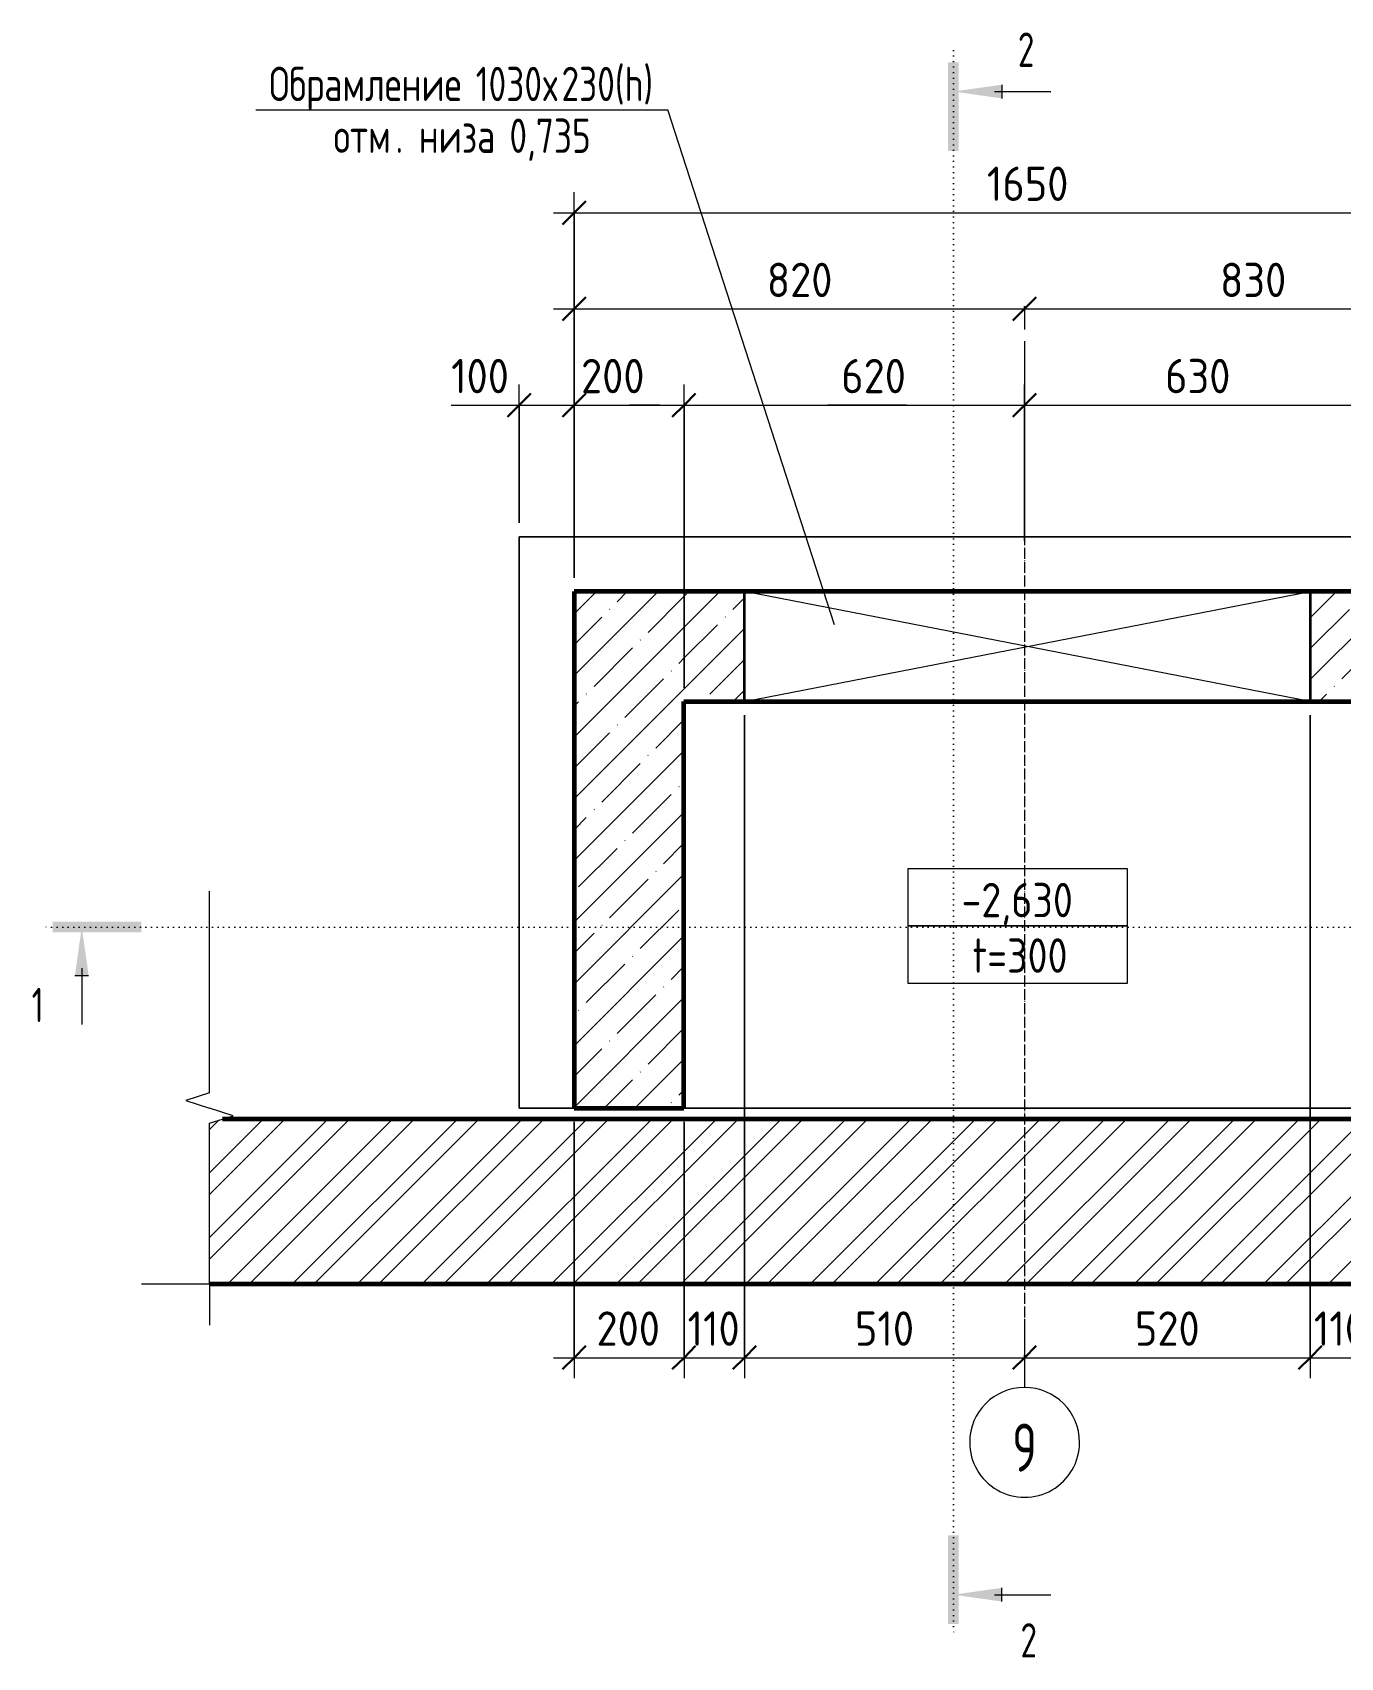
# Model space of a CAD drawing. Header units: millimetres. Extents: x 30199 to 69236, y -5153 to 33423.
# Drawn here: x 30199 to 32580, y 30465 to 33423 of the extents above; entities that cross this region are included whole.
import ezdxf

# ---------------------------------------------------------------- set-up
doc = ezdxf.new("R2010")
doc.units = ezdxf.units.MM
doc.linetypes.add('02 Штрихпунктирная _20 мм_', pattern=[25, 20, -2.5, 0, -2.5])
doc.linetypes.add('04 Пунктир 10мм', pattern=[10, 0, -10])
for name, color, linetype, lineweight in [('AA_Dim', 7, 'Continuous', 9), ('AA_Dim-25', 7, 'Continuous', 9), ('AA_Oformlenie', 7, 'Continuous', 9), ('AA_Razrez', 7, 'Continuous', 9), ('AA_Vinoska', 7, 'Continuous', 9), ('AF_Okno', 7, 'Continuous', 20), ('AF_Pokritie', 7, 'Continuous', 9), ('AF_Stena', 7, 'Continuous', 60), ('AF_Stena_Опалубка', 253, 'Continuous', 20), ('KR_Fundament', 7, 'Continuous', 20), ('Оси', 7, 'Continuous', 9)]:
    doc.layers.add(name, color=color, linetype=linetype, lineweight=lineweight)
doc.styles.add('ISOCPEUR', font='isocpeur.ttf', dxfattribs={"width": 0.7, "height": 87.5})
doc.styles.add('ISOCPEUR_1', font='isocpeur.ttf', dxfattribs={"width": 0.9, "height": 62.5})
doc.styles.add('ISOCPEUR_2', font='isocpeur.ttf', dxfattribs={"width": 0.7, "height": 62.5})
doc.styles.add('ISOCPEUR_3', font='isocpeur.ttf', dxfattribs={"width": 0.85, "height": 62.5})
doc.styles.add('ISOCPEUR_4', font='isocpeur.ttf', dxfattribs={"width": 0.75, "height": 62.5})
doc.dimstyles.new('00_Точн_3_знака__прозр_', dxfattribs={"dimscale": 304.8, "dimtxt": 62.248823, "dimasz": 0.139436, "dimexe": 0.123031, "dimexo": 0.082021, "dimgap": 0.008202, "dimtad": 1, "dimdec": 3, "dimrnd": 0.001, "dimdsep": 46, "dimtxsty": 'ISOCPEUR_1', "dimblk1": 'OBLIQUE', "dimblk2": 'OBLIQUE', "dimsah": 1, "dimcen": 0.09, "dimdle": 0.123031, "dimazin": 0, "dimtfac": 1, "dimtdec": 4, "dimtix": 1, "dimtmove": 1, "dimatfit": 3, "dimfxl": 1, "dimtvp": 1, "dimtolj": 1, "dimtzin": 0, "dimlwd": 18, "dimlwe": 18, "dimarcsym": 2})
doc.dimstyles.new('00_Точн_3_знака__прозр__1', dxfattribs={"dimscale": 304.8, "dimtxt": 62.248823, "dimasz": 0.139436, "dimexe": 0.123031, "dimexo": 0.082021, "dimgap": 0.008202, "dimtad": 1, "dimdec": 3, "dimrnd": 0.001, "dimdsep": 46, "dimtxsty": 'ISOCPEUR_1', "dimblk1": 'OBLIQUE', "dimblk2": 'OBLIQUE', "dimsah": 1, "dimcen": 0.09, "dimdle": 0.123031, "dimazin": 0, "dimtfac": 1, "dimtdec": 4, "dimtix": 1, "dimtmove": 0, "dimatfit": 3, "dimfxl": 1, "dimtvp": 1, "dimtolj": 1, "dimtzin": 0, "dimlwd": 18, "dimlwe": 18, "dimarcsym": 2})
doc.dimstyles.new('01_Точн_3_знака__непрозр_', dxfattribs={"dimscale": 304.8, "dimtxt": 62.248823, "dimasz": 0.139436, "dimexe": 0.123031, "dimexo": 0.082021, "dimgap": 0.020505, "dimtad": 1, "dimdec": 3, "dimrnd": 0.001, "dimdsep": 46, "dimtxsty": 'ISOCPEUR_1', "dimblk1": 'OBLIQUE', "dimblk2": 'OBLIQUE', "dimsah": 1, "dimcen": 0.09, "dimdle": 0.123031, "dimazin": 0, "dimtfac": 1, "dimtdec": 4, "dimtix": 1, "dimtmove": 0, "dimatfit": 3, "dimfxl": 1, "dimtvp": 1, "dimtfill": 1, "dimtolj": 1, "dimtzin": 0, "dimlwd": 18, "dimlwe": 18, "dimarcsym": 2})
doc.dimstyles.new('01_Точн_3_знака__непрозр__1', dxfattribs={"dimscale": 304.8, "dimtxt": 62.248823, "dimasz": 0.139436, "dimexe": 0.123031, "dimexo": 0.082021, "dimgap": 0.020505, "dimtad": 1, "dimdec": 3, "dimrnd": 0.001, "dimdsep": 46, "dimtxsty": 'ISOCPEUR_1', "dimblk1": 'OBLIQUE', "dimblk2": 'OBLIQUE', "dimsah": 1, "dimcen": 0.09, "dimdle": 0.123031, "dimazin": 0, "dimtfac": 1, "dimtdec": 4, "dimtix": 1, "dimtmove": 1, "dimatfit": 3, "dimfxl": 1, "dimtvp": 1, "dimtfill": 1, "dimtolj": 1, "dimtzin": 0, "dimlwd": 18, "dimlwe": 18, "dimarcsym": 2})
doc.dimstyles.new('05_Округл_1мм__прозр_', dxfattribs={"dimscale": 304.8, "dimtxt": 62.248823, "dimasz": 0.139436, "dimexe": 0.123031, "dimexo": 0.082021, "dimgap": 0.008202, "dimtad": 1, "dimdec": 0, "dimdsep": 46, "dimtxsty": 'ISOCPEUR_1', "dimblk1": 'OBLIQUE', "dimblk2": 'OBLIQUE', "dimsah": 1, "dimcen": 0.09, "dimdle": 0.123031, "dimazin": 0, "dimtfac": 1, "dimtdec": 4, "dimtix": 1, "dimtmove": 0, "dimatfit": 3, "dimfxl": 1, "dimtvp": 1, "dimtolj": 1, "dimtzin": 0, "dimlwd": 18, "dimlwe": 18, "dimarcsym": 2})
pattern_1 = [(45, (36609.31, -9357.62), (-56.1266, 56.1266), []), (45, (36665.44, -9357.62), (-56.1266, 56.1266), [99.219, -19.844, 0.8382, -19.006])]

# ---------------------------------------------------------------- blocks, each defined once
blk = doc.blocks.new('231_Отверстие прямоугольное в стене _Окно_Стена_ - Отверстие прямоугольное с обрамлением-4175905-Схема расположения форшахты в_о 9-А1')
at = {"layer": 'AA_Oformlenie', "lineweight": 35}
for p, q in [((-390, -100), (-390, 100)), ((-390, 100), (640, 100)), ((640, 100), (640, -100)), ((640, -100), (-390, -100))]:
    blk.add_line(p, q, dxfattribs=at)
at = {"layer": 'AA_Oformlenie'}
for p, q in [((-390, 100), (-390, -100)), ((640, 100), (-390, 100)), ((640, 100), (-390, -100)), ((-390, 100), (640, -100)), ((640, 100), (640, -100)), ((-390, -100), (640, -100))]:
    blk.add_line(p, q, dxfattribs=at)
at = {"layer": 'AF_Okno', "lineweight": 9}
for p, q in [((594, 100), (-390, 100)), ((640, 100), (594, 100)), ((-390, -100), (-344, -100)), ((-344, -100), (640, -100))]:
    blk.add_line(p, q, dxfattribs=at)
blk = doc.blocks.new('011_ЛинияОбрыва _ЭлУзла_Линия_ - Тип 1-4091835-Схема расположения форшахты в_о 9-А1')
at = {"layer": 'AA_Oformlenie'}
for p, q in [((0, 0), (292.5, 0)), ((348.2, 0), (640, 0))]:
    blk.add_line(p, q, dxfattribs=at)
blk = doc.blocks.new('Ось сетки - d_4мм-2765513-Схема расположения форшахты в_о 9-А1')
at = {"layer": 'Оси'}
for start, end in [(360, 180), (360, 180), (180, 360), (180, 360)]:
    blk.add_arc((0, 0), 4, start, end, dxfattribs=at)
blk = doc.blocks.new('DIMBLOCK2-Схема расположения форшахты в_о 9-А1')
at = {"layer": 'AA_Dim-25', "lineweight": 18}
for p, q in [((33221.7, 31752.7), (33221.7, 31525.3)), ((33221.7, 31525.3), (33057.5, 31455)), ((31410.1, 31465), (33095, 31465)), ((33057.5, 31465), (31410.1, 31465)), ((33052.5, 31445), (33095, 31445)), ((33057.5, 31445), (33052.5, 31445)), ((33057.5, 31445), (33057.5, 31465))]:
    blk.add_line(p, q, dxfattribs=at)
at = {"layer": 'AA_Dim-25', "lineweight": 30}
for p, q in [((33057.5, 31465), (33036.3, 31486.2)), ((33057.5, 31445), (33036.3, 31466.2)), ((33057.5, 31465), (33078.8, 31443.7)), ((33057.5, 31445), (33078.8, 31423.7))]:
    blk.add_line(p, q, dxfattribs=at)
at = {"layer": 'AA_Dim-25', "color": 0, "lineweight": 18, "insert": (33133.8, 31550.3), "char_height": 62.5, "width": 242.77, "attachment_point": 1, "rotation": 90, "line_spacing_factor": 1.149209, "style": 'ISOCPEUR_1', "bg_fill": 3, "box_fill_scale": 1.25, "bg_fill_color": 256, "bg_fill_true_color": 13158600, "bg_fill_transparency": 0}
blk.add_mtext('д.ш.20', dxfattribs=at)
blk = doc.blocks.new('_Oblique')
at = {"color": 0, "linetype": 'ByBlock', "lineweight": -2}
blk.add_line((-0.5, -0.5), (0.5, 0.5), dxfattribs=at)
blk = doc.blocks.new('DIMBLOCK3-Схема расположения форшахты в_о 9-А1')
at = {"layer": 'AA_Dim-25', "lineweight": 30}
for p, q in [((33057.5, 32205), (33036.3, 32226.2)), ((33057.5, 32205), (33078.8, 32183.7)), ((33057.5, 31465), (33036.3, 31486.2)), ((33057.5, 31465), (33078.8, 31443.7))]:
    blk.add_line(p, q, dxfattribs=at)
at = {"layer": 'AA_Dim-25', "lineweight": 18}
for p, q in [((32660.1, 32205), (33095, 32205)), ((33057.5, 32205), (32660.1, 32205)), ((33057.5, 31465), (33057.5, 32205)), ((31410.1, 31465), (33095, 31465)), ((33057.5, 31465), (31410.1, 31465))]:
    blk.add_line(p, q, dxfattribs=at)
at = {"layer": 'AA_Dim-25', "color": 0, "lineweight": 18, "insert": (32969.6, 31772.8), "char_height": 62.5, "width": 149.397, "attachment_point": 1, "rotation": 90, "line_spacing_factor": 1.149209, "style": 'ISOCPEUR_1', "bg_fill": 3, "box_fill_scale": 1.25, "bg_fill_color": 256, "bg_fill_true_color": 13158600, "bg_fill_transparency": 0}
blk.add_mtext('740', dxfattribs=at)
blk = doc.blocks.new('Разрез - Номер узла_ спереди-394134-Схема расположения форшахты в_о 9-А1')
at = {"layer": 'AA_Razrez'}
for points in [[(7.33, 0.4), (7.33, -0.39), (0.87, -0.39), (0.87, 0.4)], [(3.5, -3.53), (2.5, -3.53), (3, 0)]]:
    blk.add_hatch(color=256, dxfattribs=at).paths.add_polyline_path(points)
for p, q in [((2.5, -3.53), (3.5, -3.53)), ((3, -3), (3, -7.1))]:
    blk.add_line(p, q, dxfattribs=at)
blk = doc.blocks.new('Разрез - Номер узла_ сзади-394133-Схема расположения форшахты в_о 9-А1')
at = {"layer": 'AA_Razrez'}
for points in [[(7.33, 0.4), (7.33, -0.39), (0.87, -0.39), (0.87, 0.4)], [(3.5, -3.53), (2.5, -3.53), (3, 0)]]:
    blk.add_hatch(color=256, dxfattribs=at).paths.add_polyline_path(points)
for p, q in [((2.5, -3.53), (3.5, -3.53)), ((3, -3), (3, -7.1))]:
    blk.add_line(p, q, dxfattribs=at)
blk = doc.blocks.new('DIMBLOCK6-Схема расположения форшахты в_о 9-А1')
at = {"layer": 'AA_Dim-25', "lineweight": 18}
for p, q in [((31085.1, 32530), (31085.1, 32782)), ((31185.1, 32430), (31185.1, 32782)), ((30961.2, 32744.5), (31094, 32744.5)), ((31047.6, 32744.5), (31185.1, 32744.5)), ((31085.1, 32744.5), (31085.1, 32530)), ((31094, 32744.5), (31135.1, 32744.5)), ((31185.1, 32744.5), (31185.1, 32430))]:
    blk.add_line(p, q, dxfattribs=at)
at = {"layer": 'AA_Dim-25', "lineweight": 30}
for p, q in [((31085.1, 32744.5), (31063.8, 32723.2)), ((31085.1, 32744.5), (31106.3, 32765.7)), ((31185.1, 32744.5), (31163.8, 32723.2)), ((31185.1, 32744.5), (31206.3, 32765.7))]:
    blk.add_line(p, q, dxfattribs=at)
at = {"layer": 'AA_Dim-25', "color": 0, "lineweight": 18, "insert": (30961.2, 32828.6), "char_height": 62.5, "width": 129.286, "attachment_point": 1, "line_spacing_factor": 1.149209, "style": 'ISOCPEUR_1'}
blk.add_mtext('100', dxfattribs=at)
blk = doc.blocks.new('DIMBLOCK7-Схема расположения форшахты в_о 9-А1')
at = {"layer": 'AA_Dim-25', "lineweight": 18}
for p, q in [((31185.1, 32430), (31185.1, 32782)), ((31385.1, 32230), (31385.1, 32782)), ((31185.1, 32744.5), (31385.1, 32744.5)), ((31185.1, 32744.5), (31185.1, 32430)), ((31197.7, 32744.5), (31341.2, 32744.5)), ((31341.2, 32744.5), (31285.1, 32744.5)), ((31385.1, 32744.5), (31385.1, 32230))]:
    blk.add_line(p, q, dxfattribs=at)
at = {"layer": 'AA_Dim-25', "lineweight": 30}
for p, q in [((31185.1, 32744.5), (31163.8, 32723.2)), ((31185.1, 32744.5), (31206.3, 32765.7)), ((31385.1, 32744.5), (31363.8, 32723.2)), ((31385.1, 32744.5), (31406.3, 32765.7))]:
    blk.add_line(p, q, dxfattribs=at)
at = {"layer": 'AA_Dim-25', "color": 0, "lineweight": 18, "insert": (31197.7, 32828.6), "char_height": 62.5, "width": 142.215, "attachment_point": 1, "line_spacing_factor": 1.149209, "style": 'ISOCPEUR_1'}
blk.add_mtext('200', dxfattribs=at)
blk = doc.blocks.new('DIMBLOCK8-Схема расположения форшахты в_о 9-А1')
at = {"layer": 'AA_Dim-25', "lineweight": 18}
for p, q in [((31385.1, 32230), (31385.1, 32782)), ((32005.1, 32497.3), (32005.1, 32782)), ((31385.1, 32744.5), (32005.1, 32744.5)), ((31385.1, 32744.5), (31385.1, 32230)), ((31646.3, 32744.5), (31695.1, 32744.5)), ((31789.8, 32744.5), (31646.3, 32744.5)), ((32005.1, 32744.5), (32005.1, 32497.3))]:
    blk.add_line(p, q, dxfattribs=at)
at = {"layer": 'AA_Dim-25', "lineweight": 30}
for p, q in [((31385.1, 32744.5), (31363.8, 32723.2)), ((31385.1, 32744.5), (31406.3, 32765.7)), ((32005.1, 32744.5), (31983.8, 32723.2)), ((32005.1, 32744.5), (32026.3, 32765.7))]:
    blk.add_line(p, q, dxfattribs=at)
at = {"layer": 'AA_Dim-25', "color": 0, "lineweight": 18, "insert": (31671.3, 32828.6), "char_height": 62.5, "width": 142.215, "attachment_point": 1, "line_spacing_factor": 1.149209, "style": 'ISOCPEUR_1'}
blk.add_mtext('620', dxfattribs=at)
blk = doc.blocks.new('DIMBLOCK9-Схема расположения форшахты в_о 9-А1')
at = {"layer": 'AA_Dim-25', "lineweight": 18}
for p, q in [((32005.1, 32497.3), (32005.1, 32782)), ((32635.1, 32230), (32635.1, 32782)), ((32005.1, 32744.5), (32635.1, 32744.5)), ((32005.1, 32744.5), (32005.1, 32497.3)), ((32635.1, 32744.5), (32635.1, 32230))]:
    blk.add_line(p, q, dxfattribs=at)
at = {"layer": 'AA_Dim-25', "lineweight": 30}
for p, q in [((32005.1, 32744.5), (31983.8, 32723.2)), ((32005.1, 32744.5), (32026.3, 32765.7)), ((32635.1, 32744.5), (32613.8, 32723.2)), ((32635.1, 32744.5), (32656.3, 32765.7))]:
    blk.add_line(p, q, dxfattribs=at)
at = {"layer": 'AA_Dim-25', "color": 0, "lineweight": 18, "insert": (32260.8, 32828.6), "char_height": 62.5, "width": 142.215, "attachment_point": 1, "line_spacing_factor": 1.149209, "style": 'ISOCPEUR_1'}
blk.add_mtext('630', dxfattribs=at)
blk = doc.blocks.new('DIMBLOCK12-Схема расположения форшахты в_о 9-А1')
at = {"layer": 'AA_Dim-25', "lineweight": 18}
for p, q in [((32525.1, 32180), (32525.1, 30973.4)), ((32525.1, 31010.9), (32525.1, 32180)), ((31967.6, 31010.9), (32525.1, 31010.9)), ((32005.1, 31016), (32005.1, 30973.4)), ((32005.1, 31010.9), (32005.1, 31016))]:
    blk.add_line(p, q, dxfattribs=at)
at = {"layer": 'AA_Dim-25', "lineweight": 30}
for p, q in [((32005.1, 31010.9), (32026.3, 31032.2)), ((32525.1, 31010.9), (32546.3, 31032.2)), ((32005.1, 31010.9), (31983.8, 30989.7)), ((32525.1, 31010.9), (32503.8, 30989.7))]:
    blk.add_line(p, q, dxfattribs=at)
at = {"layer": 'AA_Dim-25', "color": 0, "lineweight": 18, "insert": (32205.8, 31095.1), "char_height": 62.5, "width": 142.215, "attachment_point": 1, "line_spacing_factor": 1.149209, "style": 'ISOCPEUR_1'}
blk.add_mtext('520', dxfattribs=at)
blk = doc.blocks.new('DIMBLOCK13-Схема расположения форшахты в_о 9-А1')
at = {"layer": 'AA_Dim-25', "lineweight": 18}
for p, q in [((32525.1, 32180), (32525.1, 30973.4)), ((32525.1, 31010.9), (32525.1, 32180)), ((32635.1, 31440), (32635.1, 30973.4)), ((32635.1, 31010.9), (32635.1, 31440)), ((32525.1, 31010.9), (32635.1, 31010.9))]:
    blk.add_line(p, q, dxfattribs=at)
at = {"layer": 'AA_Dim-25', "lineweight": 30}
for p, q in [((32525.1, 31010.9), (32546.3, 31032.2)), ((32635.1, 31010.9), (32656.3, 31032.2)), ((32525.1, 31010.9), (32503.8, 30989.7)), ((32635.1, 31010.9), (32613.8, 30989.7))]:
    blk.add_line(p, q, dxfattribs=at)
at = {"layer": 'AA_Dim-25', "color": 0, "lineweight": 18, "insert": (32531.6, 31095.1), "char_height": 62.5, "width": 116.357, "attachment_point": 1, "line_spacing_factor": 1.149209, "style": 'ISOCPEUR_1'}
blk.add_mtext('110', dxfattribs=at)
blk = doc.blocks.new('042_М_ФундПлиты_ТолщинаОтметка - 042_М_ФундПлиты_ТолщинаОтметка-647274-Схема расположения форшахты в_о 9-А1')
at = {"layer": 'AA_Vinoska'}
for p, q in [((8, 4.17), (-8, 4.17)), ((-8, 4.17), (-8, 0)), ((8, 0), (8, 4.17)), ((8, 0), (-8, 0)), ((-8, 0), (-8, -4.17)), ((-8, 0), (8, 0)), ((8, -4.17), (8, 0)), ((-8, -4.17), (8, -4.17))]:
    blk.add_line(p, q, dxfattribs=at)
blk = doc.blocks.new('042_М_Отверстия - Позиция и размер-2808408-Схема расположения форшахты в_о 9-А1')
at = {"layer": 'AA_Vinoska'}
blk.add_line((-15, 0), (15, 0), dxfattribs=at)
blk = doc.blocks.new('DIMBLOCK17-Схема расположения форшахты в_о 9-А1')
at = {"layer": 'AA_Dim-25', "lineweight": 18}
for p, q in [((31185.1, 32430), (31185.1, 32957)), ((31147.6, 32919.5), (32005.1, 32919.5)), ((31185.1, 32919.5), (31185.1, 32430)), ((32005.1, 32924.5), (32005.1, 32882)), ((32005.1, 32919.5), (32005.1, 32924.5))]:
    blk.add_line(p, q, dxfattribs=at)
at = {"layer": 'AA_Dim-25', "lineweight": 30}
for p, q in [((31185.1, 32919.5), (31163.8, 32898.2)), ((31185.1, 32919.5), (31206.3, 32940.7)), ((32005.1, 32919.5), (31983.8, 32898.2)), ((32005.1, 32919.5), (32026.3, 32940.7))]:
    blk.add_line(p, q, dxfattribs=at)
at = {"layer": 'AA_Dim-25', "color": 0, "lineweight": 18, "insert": (31535.8, 33003.6), "char_height": 62.5, "width": 142.215, "attachment_point": 1, "line_spacing_factor": 1.149209, "style": 'ISOCPEUR_1'}
blk.add_mtext('820', dxfattribs=at)
blk = doc.blocks.new('DIMBLOCK18-Схема расположения форшахты в_о 9-А1')
at = {"layer": 'AA_Dim-25', "lineweight": 18}
for p, q in [((32835.1, 32430), (32835.1, 32957)), ((32005.1, 32924.5), (32005.1, 32882)), ((32005.1, 32919.5), (32005.1, 32924.5)), ((32005.1, 32919.5), (32872.6, 32919.5)), ((32835.1, 32919.5), (32835.1, 32430))]:
    blk.add_line(p, q, dxfattribs=at)
at = {"layer": 'AA_Dim-25', "lineweight": 30}
for p, q in [((32005.1, 32919.5), (31983.8, 32898.2)), ((32005.1, 32919.5), (32026.3, 32940.7)), ((32835.1, 32919.5), (32813.8, 32898.2)), ((32835.1, 32919.5), (32856.3, 32940.7))]:
    blk.add_line(p, q, dxfattribs=at)
at = {"layer": 'AA_Dim-25', "color": 0, "lineweight": 18, "insert": (32360.8, 33003.6), "char_height": 62.5, "width": 142.215, "attachment_point": 1, "line_spacing_factor": 1.149209, "style": 'ISOCPEUR_1'}
blk.add_mtext('830', dxfattribs=at)
blk = doc.blocks.new('DIMBLOCK19-Схема расположения форшахты в_о 9-А1')
at = {"layer": 'AA_Dim-25', "lineweight": 18}
for p, q in [((31185.1, 32430), (31185.1, 33132)), ((32835.1, 32430), (32835.1, 33132)), ((31147.6, 33094.5), (32872.6, 33094.5)), ((31185.1, 33094.5), (31185.1, 32430)), ((32835.1, 33094.5), (32835.1, 32430))]:
    blk.add_line(p, q, dxfattribs=at)
at = {"layer": 'AA_Dim-25', "lineweight": 30}
for p, q in [((31185.1, 33094.5), (31163.8, 33073.2)), ((31185.1, 33094.5), (31206.3, 33115.7)), ((32835.1, 33094.5), (32813.8, 33073.2)), ((32835.1, 33094.5), (32856.3, 33115.7))]:
    blk.add_line(p, q, dxfattribs=at)
at = {"layer": 'AA_Dim-25', "color": 0, "lineweight": 18, "insert": (31936.4, 33178.6), "char_height": 62.5, "width": 176.691, "attachment_point": 1, "line_spacing_factor": 1.149209, "style": 'ISOCPEUR_1'}
blk.add_mtext('1650', dxfattribs=at)
blk = doc.blocks.new('DIMBLOCK20-Схема расположения форшахты в_о 9-А1')
at = {"layer": 'AA_Dim-25', "lineweight": 18}
for p, q in [((31185.1, 31440), (31185.1, 30973.4)), ((31185.1, 31010.9), (31185.1, 31440)), ((31385.1, 31440), (31385.1, 30973.4)), ((31385.1, 31010.9), (31385.1, 31440)), ((31147.6, 31010.9), (31385.1, 31010.9))]:
    blk.add_line(p, q, dxfattribs=at)
at = {"layer": 'AA_Dim-25', "lineweight": 30}
for p, q in [((31185.1, 31010.9), (31206.3, 31032.2)), ((31385.1, 31010.9), (31406.3, 31032.2)), ((31185.1, 31010.9), (31163.8, 30989.7)), ((31385.1, 31010.9), (31363.8, 30989.7))]:
    blk.add_line(p, q, dxfattribs=at)
at = {"layer": 'AA_Dim-25', "color": 0, "lineweight": 18, "insert": (31225.8, 31095.1), "char_height": 62.5, "width": 142.215, "attachment_point": 1, "line_spacing_factor": 1.149209, "style": 'ISOCPEUR_1'}
blk.add_mtext('200', dxfattribs=at)
blk = doc.blocks.new('DIMBLOCK21-Схема расположения форшахты в_о 9-А1')
at = {"layer": 'AA_Dim-25', "lineweight": 18}
for p, q in [((31495.1, 32180), (31495.1, 30973.4)), ((31495.1, 31010.9), (31495.1, 32180)), ((31385.1, 31440), (31385.1, 30973.4)), ((31385.1, 31010.9), (31385.1, 31440)), ((31385.1, 31010.9), (31495.1, 31010.9))]:
    blk.add_line(p, q, dxfattribs=at)
at = {"layer": 'AA_Dim-25', "lineweight": 30}
for p, q in [((31385.1, 31010.9), (31406.3, 31032.2)), ((31495.1, 31010.9), (31516.3, 31032.2)), ((31385.1, 31010.9), (31363.8, 30989.7)), ((31495.1, 31010.9), (31473.8, 30989.7))]:
    blk.add_line(p, q, dxfattribs=at)
at = {"layer": 'AA_Dim-25', "color": 0, "lineweight": 18, "insert": (31391.6, 31095.1), "char_height": 62.5, "width": 116.357, "attachment_point": 1, "line_spacing_factor": 1.149209, "style": 'ISOCPEUR_1'}
blk.add_mtext('110', dxfattribs=at)
blk = doc.blocks.new('DIMBLOCK22-Схема расположения форшахты в_о 9-А1')
at = {"layer": 'AA_Dim-25', "lineweight": 18}
for p, q in [((31495.1, 32180), (31495.1, 30973.4)), ((31495.1, 31010.9), (31495.1, 32180)), ((31495.1, 31010.9), (32042.6, 31010.9)), ((32005.1, 31016), (32005.1, 30973.4)), ((32005.1, 31010.9), (32005.1, 31016))]:
    blk.add_line(p, q, dxfattribs=at)
at = {"layer": 'AA_Dim-25', "lineweight": 30}
for p, q in [((31495.1, 31010.9), (31516.3, 31032.2)), ((32005.1, 31010.9), (32026.3, 31032.2)), ((31495.1, 31010.9), (31473.8, 30989.7)), ((32005.1, 31010.9), (31983.8, 30989.7))]:
    blk.add_line(p, q, dxfattribs=at)
at = {"layer": 'AA_Dim-25', "color": 0, "lineweight": 18, "insert": (31696.2, 31095.1), "char_height": 62.5, "width": 129.286, "attachment_point": 1, "line_spacing_factor": 1.149209, "style": 'ISOCPEUR_1'}
blk.add_mtext('510', dxfattribs=at)

msp = doc.modelspace()

# ---------------------------------------------------------------- hatches: boundary and pattern name
at = {"layer": 'AF_Stena', "lineweight": 9}
h = msp.add_hatch(dxfattribs=at)
h.set_pattern_fill('FP_1', color=256, style=0, pattern_type=2)
h.set_pattern_definition(pattern_1)
h.paths.add_polyline_path([(31185.0616, 31464.9998), (31385.0616, 31464.9998), (31385.0616, 32404.9998), (31185.0616, 32404.9998)])
h = msp.add_hatch(dxfattribs=at)
h.set_pattern_fill('FP_1', color=256, style=0, pattern_type=2)
h.set_pattern_definition(pattern_1)
h.paths.add_polyline_path([(31385.0616, 32204.9998), (31495.0616, 32204.9998), (31495.0616, 32404.9998), (31385.0616, 32404.9998)])
h.paths.add_polyline_path([(32635.0616, 32204.9998), (32635.0616, 32404.9998), (32525.0616, 32404.9998), (32525.0616, 32204.9998)])
h = msp.add_hatch(dxfattribs=at)
h.set_pattern_fill('FP_2', color=256, style=0, pattern_type=2)
h.set_pattern_definition([(45, (36609.31, -9357.62), (-58.9331, 58.9331), []), (45, (36648.6, -9357.62), (-58.9331, 58.9331), [])])
h.paths.add_polyline_path([(33646.0548, 31144.9998), (33665.6812, 31144.9998), (33665.6812, 31266.8455), (33646.0548, 31266.8455), (33646.0548, 31294.9999), (33665.6812, 31294.9999), (33622.3799, 31308.7499), (33665.6812, 31322.4999), (33665.6812, 31444.9998), (30545.0736, 31444.9998), (30521.4555, 31437.5), (30521.4555, 31144.9998), (33622.3799, 31144.9998)])

# ---------------------------------------------------------------- linework, layer by layer
at = {"layer": 'AA_Vinoska'}
for p, q in [((31658.8401, 32344.6875), (31355.8946, 33281.6162)), ((30521.4555, 31785), (30521.4555, 31860)), ((30521.4555, 31493.1543), (30478.1304, 31479.0772)), ((30478.1304, 31479.0772), (30521.4555, 31465)), ((30564.7567, 31451.25), (30521.4555, 31465)), ((30521.4555, 31437.5), (30564.7567, 31451.25)), ((30521.4555, 31145), (30521.4555, 31070))]:
    msp.add_line(p, q, dxfattribs=at)
at = {"layer": 'AF_Pokritie'}
for p, q in [((31085.0616, 31464.9998), (31085.0616, 32504.9998)), ((31085.0616, 32504.9998), (32935.0616, 32504.9998)), ((32935.0616, 32504.9998), (31085.0616, 32504.9998)), ((31085.0616, 32504.9998), (31085.0616, 31464.9998)), ((32935.0616, 31464.9998), (31085.0616, 31464.9998)), ((31085.0616, 31464.9998), (32935.0616, 31464.9998))]:
    msp.add_line(p, q, dxfattribs=at)
at = {"layer": 'AF_Stena_Опалубка', "lineweight": 60}
for p, q in [((31385.0616, 32404.9998), (31185.0616, 32404.9998)), ((31185.0616, 32404.9998), (31185.0616, 31464.9998)), ((32635.0616, 32404.9998), (31385.0616, 32404.9998)), ((31385.0616, 31464.9998), (31385.0616, 32204.9998)), ((31385.0616, 32204.9998), (32635.0616, 32204.9998)), ((33665.6812, 31444.9998), (30545.0736, 31444.9998)), ((31185.0616, 31464.9998), (31385.0616, 31464.9998)), ((30521.4555, 31144.9998), (33665.6812, 31144.9998))]:
    msp.add_line(p, q, dxfattribs=at)
at = {"layer": 'KR_Fundament'}
for p, q in [((31185.0616, 31464.9998), (31185.0616, 32404.9998)), ((31185.0616, 32404.9998), (32835.0616, 32404.9998)), ((32835.0616, 32404.9998), (31185.0616, 32404.9998)), ((31185.0616, 32404.9998), (31185.0616, 31464.9998)), ((32835.0616, 31464.9998), (31185.0616, 31464.9998)), ((31185.0616, 31464.9998), (32835.0616, 31464.9998))]:
    msp.add_line(p, q, dxfattribs=at)
at = {"layer": 'Оси'}
for p, q in [((32005.0616, 32860.5836), (32005.0616, 32735.5836)), ((30397.3336, 31145), (30522.3336, 31145)), ((32005.0616, 31081.7534), (32005.0616, 30956.7534))]:
    msp.add_line(p, q, dxfattribs=at)
at = {"layer": 'Оси', "linetype": '02 Штрихпунктирная _20 мм_'}
for p, q in [((32005.0616, 32735.5836), (32005.0616, 31081.7534)), ((30522.3336, 31145), (33655.7697, 31145))]:
    msp.add_line(p, q, dxfattribs=at)

# ---------------------------------------------------------------- block references
at = {"layer": 'AA_Oformlenie', "rotation": 90}
msp.add_blockref('011_ЛинияОбрыва _ЭлУзла_Линия_ - Тип 1-4091835-Схема расположения форшахты в_о 9-А1', (30521.4555, 31145), dxfattribs=at)
at = {"layer": 'AA_Razrez', "extrusion": (0, 0, -1), "xscale": 24.99999999999999, "yscale": 24.99999999999999, "zscale": 24.99999999999999, "rotation": 270.0000000000003}
msp.add_blockref('Разрез - Номер узла_ сзади-394133-Схема расположения форшахты в_о 9-А1', (-31875.48, 33390.1756), dxfattribs=at)
at = {"layer": 'AA_Razrez', "xscale": 24.99999999999999, "yscale": 24.99999999999999, "zscale": 24.99999999999999}
msp.add_blockref('Разрез - Номер узла_ спереди-394134-Схема расположения форшахты в_о 9-А1', (30213.8996, 31794.5825), dxfattribs=at)
at = {"layer": 'AA_Razrez', "xscale": 24.99999999999999, "yscale": 24.99999999999999, "zscale": 24.99999999999999, "rotation": 89.99999999999947}
msp.add_blockref('Разрез - Номер узла_ спереди-394134-Схема расположения форшахты в_о 9-А1', (31875.48, 30504.5241), dxfattribs=at)
at = {"layer": 'AA_Vinoska', "xscale": 24.99999999999999, "yscale": 24.99999999999999, "zscale": 24.99999999999999}
msp.add_blockref('042_М_Отверстия - Позиция и размер-2808408-Схема расположения форшахты в_о 9-А1', (30980.8946, 33281.6162), dxfattribs=at)
at = {"layer": 'AF_Okno', "rotation": 180}
msp.add_blockref('231_Отверстие прямоугольное в стене _Окно_Стена_ - Отверстие прямоугольное с обрамлением-4175905-Схема расположения форшахты в_о 9-А1', (32135.0616, 32304.9998), dxfattribs=at)
at = {"layer": 'Оси', "xscale": 24.99999999999999, "yscale": 24.99999999999999, "zscale": 24.99999999999999, "rotation": 180}
msp.add_blockref('Ось сетки - d_4мм-2765513-Схема расположения форшахты в_о 9-А1', (32005.0616, 30856.7534), dxfattribs=at)

# ---------------------------------------------------------------- texts
at = {"layer": 'AA_Razrez', "char_height": 62.5, "attachment_point": 1, "style": 'ISOCPEUR_2'}
for s, insert, width in [('\\fISOCPEUR|b0|i0|c204|p34|;\\W.7;2', (31992.8332, 33422.6373), 37.879734), ('\\fISOCPEUR|b0|i0|c204|p34|;\\W.7;1', (30197.6389, 31684.0868), 26.656109), ('\\fISOCPEUR|b0|i0|c204|p34|;\\W.7;2', (31997.6268, 30527.7396), 37.879734)]:
    msp.add_mtext(s, dxfattribs=dict(at, insert=insert, width=width))
at = {"layer": 'AA_Vinoska', "char_height": 62.5, "attachment_point": 1, "style": 'ISOCPEUR_4'}
for s, insert, width in [('Обрамление', (30630.0613, 33360.207), 419.382773), (' 1030', (30976.0866, 33360.207), 184.88918), ('230(h)', (31162.1218, 33360.207), 207.436641), ('\\fISOCPEUR|b0|i0|c204|p34|;\\W.75;х', (31128.6355, 33360.207), 40.58543), ('отм', (30747.2488, 33266.023), 136.78793), ('низа', (30902.2781, 33266.023), 163.844883), (' 0,735', (31037.4636, 33266.023), 216.455625), ('. ', (30860.1101, 33266.023), 51.107578)]:
    msp.add_mtext(s, dxfattribs=dict(at, insert=insert, width=width))
at = {"layer": 'Оси', "insert": (31982.4318, 30891.0263), "char_height": 87.5, "width": 51.909266, "attachment_point": 1, "style": 'ISOCPEUR'}
msp.add_mtext('\\fISOCPEUR|b0|i0|c204|p34|;\\W.7;9', dxfattribs=at)

# ---------------------------------------------------------------- dimensions: what is measured, and where the dimension line sits
at = {"layer": 'AA_Dim', "lineweight": 18}
for base, p1, p2, override, picture, middle in [((32835.0616, 33094.4646), (31185.0616, 32404.9998), (32835.0616, 32404.9998), {"dimpost": '<>', "dimfxl": 1650}, 'DIMBLOCK19-Схема расположения форшахты в_о 9-А1', (32010.0616, 33128.2146)), ((32005.0616, 32919.4646), (31185.0616, 32404.9998), (32005.0616, 32949.5167), {"dimpost": '<>', "dimfxl": 984.326488}, 'DIMBLOCK17-Схема расположения форшахты в_о 9-А1', (31595.0616, 32953.2146)), ((32835.0616, 32919.4646), (32005.0616, 32949.5167), (32835.0616, 32404.9998), {"dimpost": '<>', "dimfxl": 992.672471}, 'DIMBLOCK18-Схема расположения форшахты в_о 9-А1', (32420.0616, 32953.2146))]:
    dim = msp.add_linear_dim(base=base, p1=p1, p2=p2, dimstyle='05_Округл_1мм__прозр_', override=override, dxfattribs=at)
    dim.commit()
    dim.dimension.update_dxf_attribs({"geometry": picture, "text_midpoint": middle})
dim = msp.add_linear_dim(base=(31185.0616, 32744.4646), p1=(31085.0616, 32504.9998), p2=(31185.0616, 32404.9998), dimstyle='00_Точн_3_знака__прозр_', override={"dimpost": '<>', "dimfxl": 141.421356}, dxfattribs=at)
dim.commit()
dim.dimension.update_dxf_attribs({"geometry": 'DIMBLOCK6-Схема расположения форшахты в_о 9-А1', "text_midpoint": (31025.8576, 32786.9514), "dimtype": 160})

# ---------------------------------------------------------------- next in the draw order: dimensions: what is measured, and where the dimension line sits
dim = msp.add_linear_dim(base=(33057.5485, 31464.9998), p1=(33027.4965, 31444.9998), p2=(31385.0616, 31464.9998), angle=90, dimstyle='01_Точн_3_знака__непрозр__1', override={"dimpost": 'д.ш.<>', "dimfxl": 1642.556656}, dxfattribs=at)
dim.commit()
dim.dimension.update_dxf_attribs({"geometry": 'DIMBLOCK2-Схема расположения форшахты в_о 9-А1', "text_midpoint": (33175.4905, 31671.729), "dimtype": 160, "text_rotation": 90})

# ---------------------------------------------------------------- next in the draw order: dimensions: what is measured, and where the dimension line sits
dim = msp.add_linear_dim(base=(33057.5485, 32204.9998), p1=(31385.0616, 31464.9998), p2=(32635.0616, 32204.9998), angle=90, dimstyle='01_Точн_3_знака__непрозр_', override={"dimpost": '<>', "dimfxl": 1452.618326}, dxfattribs=at)
dim.commit()
dim.dimension.update_dxf_attribs({"geometry": 'DIMBLOCK3-Схема расположения форшахты в_о 9-А1', "text_midpoint": (33020.0485, 31834.9998)})

# ---------------------------------------------------------------- next in the draw order: linework, layer by layer
at = {"layer": 'AA_Razrez', "linetype": '04 Пунктир 10мм'}
for p, q in [((31875.48, 33390.1756), (31875.48, 30504.5241)), ((33970.9472, 31794.5825), (30213.8996, 31794.5825))]:
    msp.add_line(p, q, dxfattribs=at)

# ---------------------------------------------------------------- next in the draw order: block references
at = {"layer": 'AA_Vinoska', "xscale": 24.99999999999999, "yscale": 24.99999999999999, "zscale": 24.99999999999999}
msp.add_blockref('042_М_ФундПлиты_ТолщинаОтметка - 042_М_ФундПлиты_ТолщинаОтметка-647274-Схема расположения форшахты в_о 9-А1', (31992.3776, 31796.5998), dxfattribs=at)

# ---------------------------------------------------------------- next in the draw order: texts
at = {"layer": 'AA_Vinoska', "char_height": 62.5, "attachment_point": 1, "style": 'ISOCPEUR_3'}
for s, insert, width in [('-2,630', (31890.138, 31874.9493), 252.130719), ('t=300', (31909.9568, 31774.0274), 223.169758)]:
    msp.add_mtext(s, dxfattribs=dict(at, insert=insert, width=width))

# ---------------------------------------------------------------- next in the draw order: dimensions: what is measured, and where the dimension line sits
at = {"layer": 'AA_Dim', "lineweight": 18}
for base, p1, p2, override, picture, middle in [((31385.0616, 32744.4646), (31185.0616, 32404.9998), (31385.0616, 32204.9998), {"dimpost": '<>', "dimfxl": 282.842712}, 'DIMBLOCK7-Схема расположения форшахты в_о 9-А1', (31268.7642, 32786.9514)), ((32005.0616, 32744.4646), (31385.0616, 32204.9998), (32005.0616, 32522.2972), {"dimpost": '<>', "dimfxl": 696.47517}, 'DIMBLOCK8-Схема расположения форшахты в_о 9-А1', (31742.4269, 32786.9514))]:
    dim = msp.add_linear_dim(base=base, p1=p1, p2=p2, dimstyle='00_Точн_3_знака__прозр_', override=override, dxfattribs=at)
    dim.commit()
    dim.dimension.update_dxf_attribs({"geometry": picture, "text_midpoint": middle, "dimtype": 160})
for base, p1, p2, dimstyle, override, picture, middle in [((32635.0616, 32744.4646), (32005.0616, 32522.2972), (32635.0616, 32204.9998), '00_Точн_3_знака__прозр__1', {"dimpost": '<>', "dimfxl": 705.39185}, 'DIMBLOCK9-Схема расположения форшахты в_о 9-А1', (32320.0616, 32778.2146)), ((31495.0616, 31010.9018), (31385.0616, 31464.9998), (31495.0616, 32204.9998), '05_Округл_1мм__прозр_', {"dimpost": '<>', "dimfxl": 748.131005}, 'DIMBLOCK21-Схема расположения форшахты в_о 9-А1', (31440.0616, 31044.6518)), ((32005.0616, 31010.9018), (31495.0616, 32204.9998), (32005.0616, 31040.9538), '05_Округл_1мм__прозр_', {"dimpost": '<>', "dimfxl": 1270.867027}, 'DIMBLOCK22-Схема расположения форшахты в_о 9-А1', (31750.0616, 31044.6518)), ((32525.0616, 31010.9018), (32005.0616, 31040.9538), (32525.0616, 32204.9998), '00_Точн_3_знака__прозр__1', {"dimpost": '<>', "dimfxl": 1274.912939}, 'DIMBLOCK12-Схема расположения форшахты в_о 9-А1', (32265.0616, 31044.6518)), ((32635.0616, 31010.9018), (32525.0616, 32204.9998), (32635.0616, 31464.9998), '00_Точн_3_знака__прозр__1', {"dimpost": '<>', "dimfxl": 748.131005}, 'DIMBLOCK13-Схема расположения форшахты в_о 9-А1', (32580.0616, 31044.6518)), ((31385.0616, 31010.9018), (31185.0616, 31464.9998), (31385.0616, 31464.9998), '05_Округл_1мм__прозр_', {"dimpost": '<>', "dimfxl": 200}, 'DIMBLOCK20-Схема расположения форшахты в_о 9-А1', (31285.0616, 31044.6518))]:
    dim = msp.add_linear_dim(base=base, p1=p1, p2=p2, dimstyle=dimstyle, override=override, dxfattribs=at)
    dim.commit()
    dim.dimension.update_dxf_attribs({"geometry": picture, "text_midpoint": middle})

doc.saveas('drawing.dxf')
